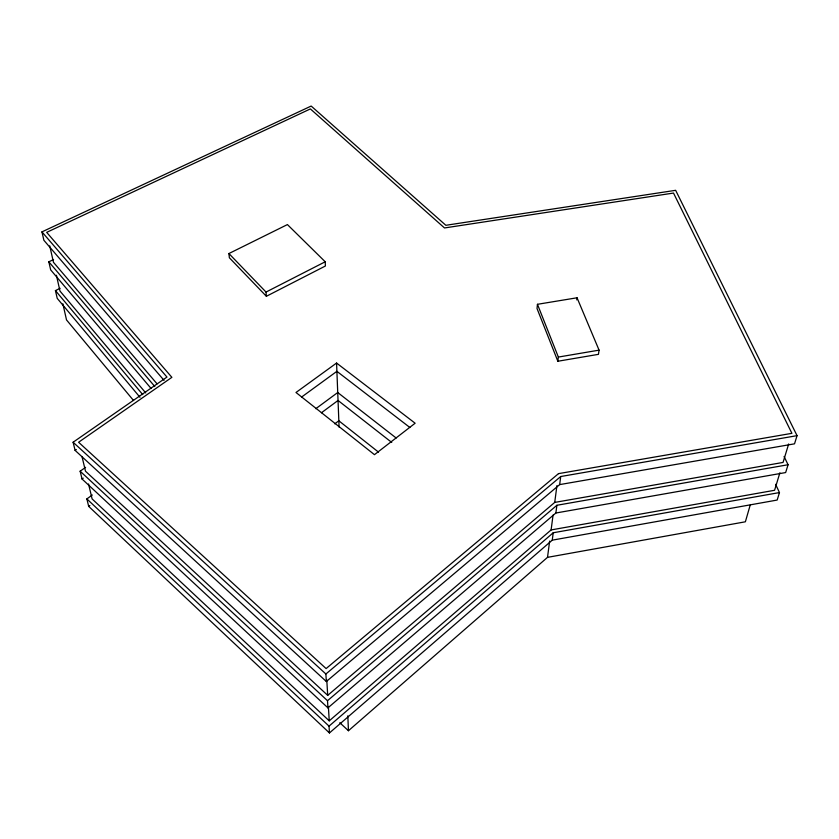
<?xml version="1.0" encoding="UTF-8"?>
<svg xmlns="http://www.w3.org/2000/svg" width="839" height="839" viewBox="0 0 839 839"><rect width="100%" height="100%" fill="white"/><g stroke="black" fill="none" stroke-linecap="round" stroke-linejoin="round"><path stroke-width="1.26" d="M537.453 304.305L537.023 308.521L557.851 361.242L598.448 354.341L599.067 350.146L577.043 297.782L537.453 304.305L558.355 357.068L557.851 361.242M576.781 299.89L577.043 297.782M339.795 722.725L348.447 730.727L547.51 557.348L549.65 541.082M88.546 483.977L92.112 498.922L329.234 720.848L551.108 529.933L553.058 515.094M81.991 456.51L85.494 471.214L327.703 695.363L554.726 502.414L556.928 485.603M92.311 495L86.868 498.911L88.682 506.368L329.444 732.95L552.251 540.159L553.226 532.765L779.473 492.566L775.582 484.302M85.609 467.333L80.145 471.203L82.033 478.985L327.934 707.864L555.869 513.007L556.897 505.277L788.062 464.743L784.077 456.479M41.95 231.879L166.961 377.078L73.108 442.237L75.091 450.375L326.34 681.52L559.655 484.606L560.725 476.521L797.05 435.651L675.647 190.317L445.855 225.292L311.175 106.05L41.95 231.879L43.88 240.279L164.045 380.361M750.192 505.109L745.378 521.795L547.51 557.348M779.903 472.766L774.575 490.291L551.108 529.933M788.67 443.978L783.049 462.436L554.726 502.414M779.473 492.566L777.166 500.054L552.251 540.159M788.062 464.743L785.65 472.556L555.869 513.007M797.05 435.651L794.523 443.831L559.655 484.606M329.444 732.95L329.035 726.134L553.226 532.765M327.934 707.864L327.504 700.712L556.897 505.277M326.34 681.52L325.889 674L560.725 476.521M334.751 423.852L338.83 420.79L378.494 452.116M321.431 412.767L338.044 400.465L391.74 442.436M315.8 408.708L337.729 392.526L396.144 438M301.736 396.952L336.9 371.331L409.841 427.46M336.575 363.046L295.989 392.484L374.467 454.675L415.127 423.223L336.575 363.046L339.082 427.124M88.682 506.368L89.857 505.518M82.033 478.985L83.239 478.125M75.091 450.375L76.328 449.515M266.382 296.282L266.026 292.066L325.207 261.778L287.42 224.579L228.911 253.546L229.372 257.783L266.382 296.282L325.396 266.005L325.207 261.778M139.956 397.256L57.22 298.359L55.437 290.598L60.135 288.312M151.093 388.467L50.676 269.885L48.83 261.81L53.56 259.555M558.355 357.068L599.067 350.146M73.108 442.237L325.889 674M80.145 471.203L327.504 700.712M86.868 498.911L329.035 726.134M228.911 253.546L266.026 292.066M157.04 383.822L53.465 262.303L49.732 245.837M48.83 261.81L154.796 386.506M145.745 392.946L59.989 291.081L56.402 275.244M55.437 290.598L142.756 394.613M133.569 400.539L66.522 319.932L62.873 303.812M326.78 679.968L327.703 695.363M328.374 706.459L329.234 720.848M347.828 715.835L348.447 730.727M558.501 473.636L326.109 668.578L78.593 442.247L171.88 377.34L46.68 232.361L310.378 108.923L444.513 227.956L673.507 193.054L791.911 433.333L558.501 473.636"/></g></svg>
